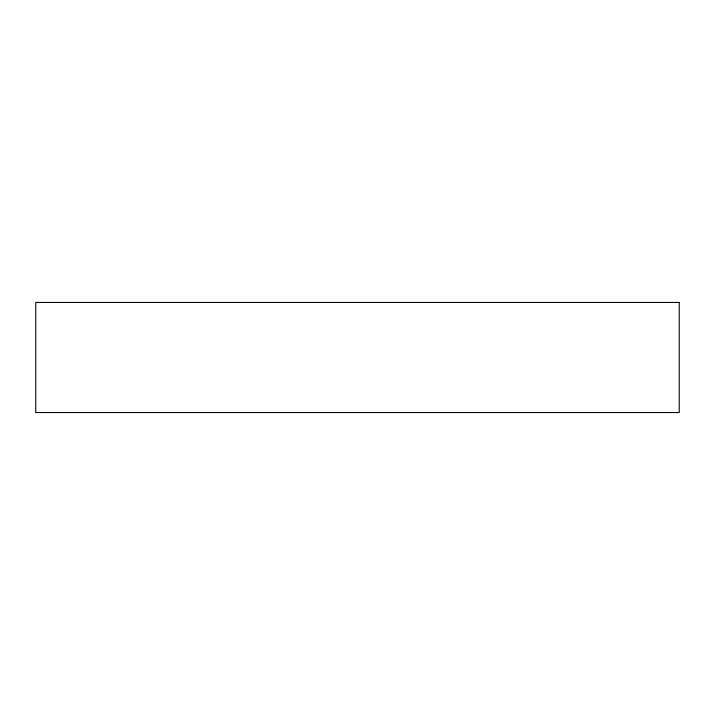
<?xml version="1.0" encoding="UTF-8"?>
<svg xmlns="http://www.w3.org/2000/svg" width="715" height="715" viewBox="0 0 715 715"><rect width="100%" height="100%" fill="white"/><g stroke="black" fill="none" stroke-linecap="round" stroke-linejoin="round"><path stroke-width="1.07" d="M679.25 302.463L35.75 302.463L35.75 412.537L679.25 412.537L679.25 302.463"/></g></svg>
